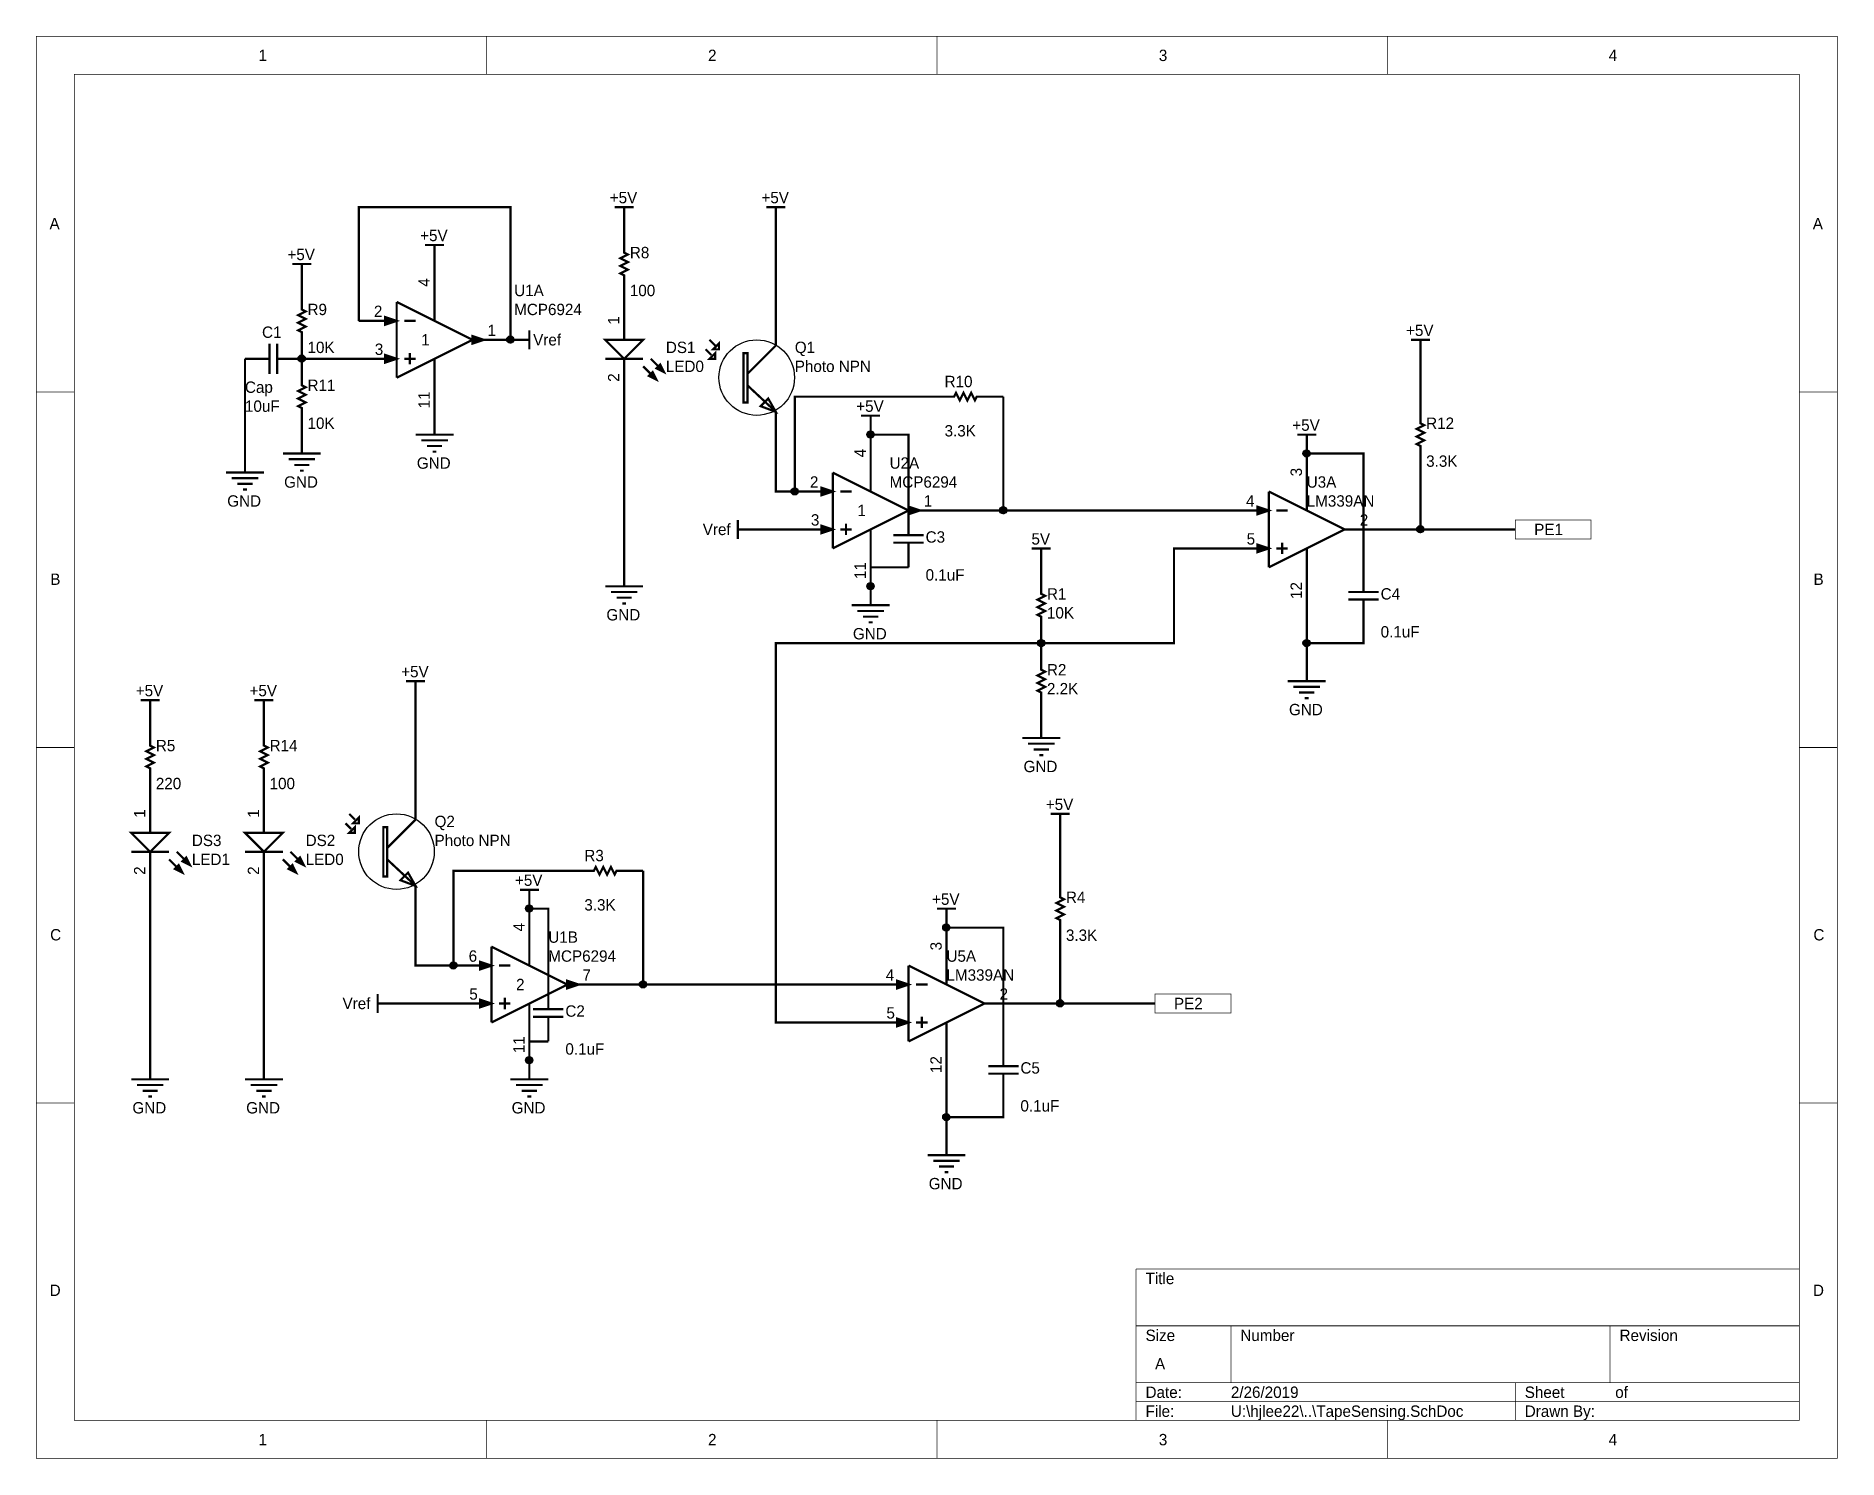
# Model space of a CAD drawing. Header units: millimetres. Extents: x 0 to 9.5, y 0 to 7.5.
import ezdxf

# ---------------------------------------------------------------- set-up
doc = ezdxf.new("R2010")
doc.units = ezdxf.units.MM
doc.header["$MEASUREMENT"] = 0
doc.layers.add('Sheet', color=255, linetype='Continuous')

msp = doc.modelspace()

# ---------------------------------------------------------------- linework, layer by layer
at = {"layer": 'Sheet'}
for points, const_width in [([(0, 7.5), (9.4983, 7.5), (9.4983, 0.0017), (0, 0.0017), (0, 7.5)], 0.0039), ([(2.375, 7.3), (2.375, 7.5)], 0.0039), ([(4.75, 7.3), (4.75, 7.5)], 0.0039), ([(7.125, 7.3), (7.125, 7.5)], 0.0039), ([(0.2, 7.3), (9.2983, 7.3), (9.2983, 0.2017), (0.2, 0.2017), (0.2, 7.3)], 0.0039), ([(1.7, 6), (1.7, 6.6), (2.5, 6.6), (2.5, 5.9)], 0.0118), ([(3.05, 6.6), (3.15, 6.6)], 0.0118), ([(3.1, 6.5), (3.1, 6.6)], 0.0118), ([(3.85, 6.6), (3.95, 6.6)], 0.0118), ([(3.9, 6.5), (3.9, 6.6)], 0.0118), ([(3.1, 6.4), (3.1, 6.5)], 0.0118), ([(3.9, 6.5), (3.9, 6.1)], 0.0118), ([(2.05, 6.4), (2.15, 6.4)], 0.0118), ([(2.1, 6.3), (2.1, 6.4)], 0.0118), ([(3.1, 6.4), (3.1, 6.36), (3.12, 6.35), (3.08, 6.33), (3.12, 6.31), (3.08, 6.29), (3.12, 6.27), (3.08, 6.25), (3.1, 6.24), (3.1, 6.2)], 0.0118), ([(1.35, 6.3), (1.45, 6.3)], 0.0118), ([(1.4, 6.2), (1.4, 6.3)], 0.0118), ([(2.1, 6.1), (2.1, 6.3)], 0.0118), ([(1.4, 6.1), (1.4, 6.2)], 0.0118), ([(3.1, 6.2), (3.1, 6.1)], 0.0118), ([(1.4, 6.1), (1.4, 6.06), (1.42, 6.05), (1.38, 6.03), (1.42, 6.01), (1.38, 5.99), (1.42, 5.97), (1.38, 5.95), (1.4, 5.94), (1.4, 5.9)], 0.0118), ([(1.9, 6.1), (2.3, 5.9)], 0.0118), ([(1.9, 6.1), (1.9, 5.7)], 0.0118), ([(2.1, 6.1), (2.1, 6)], 0.0118), ([(3.1, 5.9), (3.1, 6.1)], 0.0118), ([(3.9, 5.9), (3.9, 6.1)], 0.0118), ([(1.9, 6), (1.7, 6)], 0.0118), ([(1.94, 6), (2, 6)], 0.0118), ([(1.4, 5.9), (1.4, 5.8)], 0.0118), ([(1.9, 5.7), (2.3, 5.9)], 0.0118), ([(2.3, 5.9), (2.5, 5.9)], 0.0118), ([(2.5, 5.9), (2.6, 5.9)], 0.0118), ([(2.6, 5.95), (2.6, 5.85)], 0.0118), ([(3.55, 5.9), (3.58, 5.87)], 0.0118), ([(3.9, 5.9), (3.9, 5.87), (3.75, 5.72)], 0.0118), ([(7.25, 5.9), (7.35, 5.9)], 0.0118), ([(7.3, 5.8), (7.3, 5.9)], 0.0118), ([(1.2, 5.8), (1.1, 5.8)], 0.0118), ([(1.1, 5.8), (1.1, 5.3)], 0.0118), ([(1.2, 5.8), (1.23, 5.8)], 0.0118), ([(1.23, 5.72), (1.23, 5.88)], 0.0118), ([(1.27, 5.88), (1.27, 5.72)], 0.0118), ([(1.3, 5.8), (1.27, 5.8)], 0.0118), ([(1.3, 5.8), (1.4, 5.8)], 0.0118), ([(1.4, 5.7), (1.4, 5.8)], 0.0118), ([(1.7, 5.8), (1.4, 5.8)], 0.0118), ([(1.9, 5.8), (1.7, 5.8)], 0.0118), ([(1.94, 5.8), (2, 5.8)], 0.0118), ([(1.97, 5.83), (1.97, 5.77)], 0.0118), ([(2.1, 5.8), (2.1, 5.7)], 0.0118), ([(3.2, 5.8), (3, 5.8)], 0.0118), ([(3.1, 5.8), (3.1, 5.6)], 0.0118), ([(3.24, 5.8), (3.31, 5.73)], 0.0118), ([(3.53, 5.85), (3.56, 5.82)], 0.0118), ([(7.3, 5.8), (7.3, 5.6)], 0.0118), ([(1.4, 5.7), (1.4, 5.66), (1.42, 5.65), (1.38, 5.63), (1.42, 5.61), (1.38, 5.59), (1.42, 5.57), (1.38, 5.55), (1.4, 5.54), (1.4, 5.5)], 0.0118), ([(2.1, 5.7), (2.1, 5.5)], 0.0118), ([(3.2, 5.76), (3.27, 5.69)], 0.0118), ([(0.2, 5.625), (0, 5.625)], 0.0039), ([(3.9, 5.49), (3.9, 5.52), (3.75, 5.66)], 0.0118), ([(5, 5.6), (4.96, 5.6), (4.95, 5.58), (4.93, 5.62), (4.91, 5.58), (4.89, 5.62), (4.87, 5.58), (4.85, 5.62), (4.84, 5.6), (4.8, 5.6)], 0.0118), ([(9.3, 5.625), (9.5, 5.625)], 0.0039), ([(3.1, 5.6), (3.1, 4.7)], 0.0118), ([(3.9, 5.3), (3.9, 5.1), (4, 5.1), (4, 5.6), (4.7, 5.6)], 0.0118), ([(4.8, 5.6), (4.7, 5.6)], 0.0118), ([(5, 5.6), (5.1, 5.6)], 0.0118), ([(5.1, 5.6), (5.1, 5)], 0.0118), ([(7.3, 5.5), (7.3, 5.6)], 0.0118), ([(1.4, 5.5), (1.4, 5.4)], 0.0118), ([(2.1, 5.5), (2.1, 5.4)], 0.0118), ([(3.9, 5.5), (3.9, 5.3)], 0.0118), ([(4.35, 5.5), (4.45, 5.5)], 0.0118), ([(4.4, 5.4), (4.4, 5.5)], 0.0118), ([(7.3, 5.5), (7.3, 5.46), (7.32, 5.45), (7.28, 5.43), (7.32, 5.41), (7.28, 5.39), (7.32, 5.37), (7.28, 5.35), (7.3, 5.34), (7.3, 5.3)], 0.0118), ([(1.4, 5.4), (1.4, 5.3)], 0.0118), ([(2, 5.4), (2.2, 5.4)], 0.0118), ([(2.03, 5.37), (2.17, 5.37)], 0.0118), ([(2.06, 5.34), (2.14, 5.34)], 0.0118), ([(4.4, 5.2), (4.4, 5.4)], 0.0118), ([(4.4, 5.4), (4.6, 5.4), (4.6, 5)], 0.0118), ([(6.65, 5.4), (6.75, 5.4)], 0.0118), ([(6.7, 5.3), (6.7, 5.4)], 0.0118), ([(1.1, 5.3), (1.1, 5.2)], 0.0118), ([(1.3, 5.3), (1.5, 5.3)], 0.0118), ([(1.33, 5.27), (1.47, 5.27)], 0.0118), ([(1.36, 5.24), (1.44, 5.24)], 0.0118), ([(2.09, 5.31), (2.11, 5.31)], 0.0118), ([(6.7, 5.1), (6.7, 5.3)], 0.0118), ([(6.7, 5.3), (7, 5.3), (7, 4.7)], 0.0118), ([(7.3, 5.3), (7.3, 5.2)], 0.0118), ([(1, 5.2), (1.2, 5.2)], 0.0118), ([(1.03, 5.17), (1.17, 5.17)], 0.0118), ([(1.06, 5.14), (1.14, 5.14)], 0.0118), ([(1.39, 5.21), (1.41, 5.21)], 0.0118), ([(4.2, 5.2), (4.6, 5)], 0.0118), ([(4.2, 5.2), (4.2, 4.8)], 0.0118), ([(4.4, 5.2), (4.4, 5.1)], 0.0118), ([(7.3, 5.2), (7.3, 4.9), (7.1, 4.9)], 0.0118), ([(1.09, 5.11), (1.11, 5.11)], 0.0118), ([(4.2, 5.1), (4, 5.1)], 0.0118), ([(4.24, 5.1), (4.3, 5.1)], 0.0118), ([(6.5, 5.1), (6.9, 4.9)], 0.0118), ([(6.5, 4.7), (6.5, 5.1)], 0.0118), ([(6.7, 5), (6.7, 5.1)], 0.0118), ([(3.7, 4.95), (3.7, 4.85)], 0.0118), ([(4.2, 4.8), (4.6, 5)], 0.0118), ([(4.6, 5), (4.8, 5)], 0.0118), ([(4.6, 4.9), (4.6, 5)], 0.0118), ([(4.8, 5), (5.1, 5), (6.3, 5)], 0.0118), ([(6.5, 5), (6.3, 5)], 0.0118), ([(6.54, 5), (6.6, 5)], 0.0118), ([(3.8, 4.9), (3.7, 4.9)], 0.0118), ([(3.8, 4.9), (4, 4.9)], 0.0118), ([(4.2, 4.9), (4, 4.9)], 0.0118), ([(4.24, 4.9), (4.3, 4.9)], 0.0118), ([(4.27, 4.93), (4.27, 4.87)], 0.0118), ([(4.4, 4.9), (4.4, 4.8)], 0.0118), ([(4.52, 4.87), (4.68, 4.87)], 0.0118), ([(4.6, 4.9), (4.6, 4.87)], 0.0118), ([(6.5, 4.7), (6.9, 4.9)], 0.0118), ([(6.9, 4.9), (7.1, 4.9)], 0.0118), ([(7.3, 4.9), (7.8, 4.9)], 0.0118), ([(6.3, 4.8), (6, 4.8), (6, 4.3), (5.3, 4.3), (3.9, 4.3), (3.9, 2.3), (4.4, 2.3)], 0.0118), ([(4.4, 4.8), (4.4, 4.6)], 0.0118), ([(4.68, 4.83), (4.52, 4.83)], 0.0118), ([(4.6, 4.8), (4.6, 4.83)], 0.0118), ([(4.6, 4.8), (4.6, 4.7)], 0.0118), ([(5.25, 4.8), (5.35, 4.8)], 0.0118), ([(5.3, 4.7), (5.3, 4.8)], 0.0118), ([(6.5, 4.8), (6.3, 4.8)], 0.0118), ([(6.54, 4.8), (6.6, 4.8)], 0.0118), ([(6.57, 4.83), (6.57, 4.77)], 0.0118), ([(6.7, 4.7), (6.7, 4.8)], 0.0118), ([(3.1, 4.7), (3.1, 4.6)], 0.0118), ([(4.6, 4.7), (4.4, 4.7), (4.4, 4.6)], 0.0118), ([(5.3, 4.6), (5.3, 4.7)], 0.0118), ([(6.7, 4.7), (6.7, 4.5)], 0.0118), ([(7, 4.6), (7, 4.7)], 0.0118), ([(3, 4.6), (3.2, 4.6)], 0.0118), ([(3.03, 4.57), (3.17, 4.57)], 0.0118), ([(4.4, 4.6), (4.4, 4.5)], 0.0118), ([(5.3, 4.4), (5.3, 4.44), (5.28, 4.45), (5.32, 4.47), (5.28, 4.49), (5.32, 4.51), (5.28, 4.53), (5.32, 4.55), (5.3, 4.56), (5.3, 4.6)], 0.0118), ([(6.92, 4.57), (7.08, 4.57)], 0.0118), ([(7, 4.6), (7, 4.57)], 0.0118), ([(3.06, 4.54), (3.14, 4.54)], 0.0118), ([(3.09, 4.51), (3.11, 4.51)], 0.0118), ([(4.3, 4.5), (4.5, 4.5)], 0.0118), ([(4.33, 4.47), (4.47, 4.47)], 0.0118), ([(6.7, 4.2), (6.7, 4.3), (6.7, 4.5)], 0.0118), ([(7.08, 4.53), (6.92, 4.53)], 0.0118), ([(7, 4.5), (7, 4.53)], 0.0118), ([(7, 4.5), (7, 4.4)], 0.0118), ([(4.36, 4.44), (4.44, 4.44)], 0.0118), ([(4.39, 4.41), (4.41, 4.41)], 0.0118), ([(5.3, 4.4), (5.3, 4.3)], 0.0118), ([(7, 4.4), (7, 4.3), (6.7, 4.3)], 0.0118), ([(5.3, 4.2), (5.3, 4.3)], 0.0118), ([(5.3, 4), (5.3, 4.04), (5.28, 4.05), (5.32, 4.07), (5.28, 4.09), (5.32, 4.11), (5.28, 4.13), (5.32, 4.15), (5.3, 4.16), (5.3, 4.2)], 0.0118), ([(6.7, 4.2), (6.7, 4.1)], 0.0118), ([(1.95, 4.1), (2.05, 4.1)], 0.0118), ([(2, 4), (2, 4.1)], 0.0118), ([(6.6, 4.1), (6.8, 4.1)], 0.0118), ([(0.55, 4), (0.65, 4)], 0.0118), ([(0.6, 3.9), (0.6, 4)], 0.0118), ([(1.15, 4), (1.25, 4)], 0.0118), ([(1.2, 3.9), (1.2, 4)], 0.0118), ([(2, 4), (2, 3.6)], 0.0118), ([(5.3, 4), (5.3, 3.9)], 0.0118), ([(6.63, 4.07), (6.77, 4.07)], 0.0118), ([(6.66, 4.04), (6.74, 4.04)], 0.0118), ([(6.69, 4.01), (6.71, 4.01)], 0.0118), ([(0.6, 3.8), (0.6, 3.9)], 0.0118), ([(1.2, 3.8), (1.2, 3.9)], 0.0118), ([(5.3, 3.9), (5.3, 3.8)], 0.0118), ([(0.6, 3.8), (0.6, 3.76), (0.62, 3.75), (0.58, 3.73), (0.62, 3.71), (0.58, 3.69), (0.62, 3.67), (0.58, 3.65), (0.6, 3.64), (0.6, 3.6)], 0.0118), ([(1.2, 3.8), (1.2, 3.76), (1.22, 3.75), (1.18, 3.73), (1.22, 3.71), (1.18, 3.69), (1.22, 3.67), (1.18, 3.65), (1.2, 3.64), (1.2, 3.6)], 0.0118), ([(5.2, 3.8), (5.4, 3.8)], 0.0118), ([(0.2, 3.75), (0, 3.75)], 0.0039), ([(5.23, 3.77), (5.37, 3.77)], 0.0118), ([(5.26, 3.74), (5.34, 3.74)], 0.0118), ([(5.29, 3.71), (5.31, 3.71)], 0.0118), ([(9.3, 3.75), (9.5, 3.75)], 0.0039), ([(0.6, 3.6), (0.6, 3.5)], 0.0118), ([(1.2, 3.6), (1.2, 3.5)], 0.0118), ([(2, 3.4), (2, 3.6)], 0.0118), ([(0.6, 3.3), (0.6, 3.5)], 0.0118), ([(1.2, 3.3), (1.2, 3.5)], 0.0118), ([(1.63, 3.35), (1.66, 3.32)], 0.0118), ([(1.65, 3.4), (1.68, 3.37)], 0.0118), ([(2, 3.4), (2, 3.37), (1.85, 3.22)], 0.0118), ([(5.35, 3.4), (5.45, 3.4)], 0.0118), ([(5.4, 3.3), (5.4, 3.4)], 0.0118), ([(5.4, 3.3), (5.4, 3.1)], 0.0118), ([(0.7, 3.2), (0.5, 3.2)], 0.0118), ([(0.6, 3.2), (0.6, 3)], 0.0118), ([(0.7, 3.16), (0.77, 3.09)], 0.0118), ([(0.74, 3.2), (0.81, 3.13)], 0.0118), ([(1.3, 3.2), (1.1, 3.2)], 0.0118), ([(1.2, 3.2), (1.2, 3)], 0.0118), ([(1.3, 3.16), (1.37, 3.09)], 0.0118), ([(1.34, 3.2), (1.41, 3.13)], 0.0118), ([(2, 2.99), (2, 3.02), (1.85, 3.16)], 0.0118), ([(2, 2.8), (2, 2.6), (2.2, 2.6), (2.2, 3.1), (2.8, 3.1)], 0.0118), ([(2.9, 3.1), (2.8, 3.1)], 0.0118), ([(3.1, 3.1), (3.06, 3.1), (3.05, 3.08), (3.03, 3.12), (3.01, 3.08), (2.99, 3.12), (2.97, 3.08), (2.95, 3.12), (2.94, 3.1), (2.9, 3.1)], 0.0118), ([(3.1, 3.1), (3.2, 3.1)], 0.0118), ([(3.2, 3.1), (3.2, 2.5)], 0.0118), ([(5.4, 3), (5.4, 3.1)], 0.0118), ([(0.6, 3), (0.6, 2.1)], 0.0118), ([(1.2, 3), (1.2, 2.1)], 0.0118), ([(2, 3), (2, 2.8)], 0.0118), ([(2.55, 3), (2.65, 3)], 0.0118), ([(2.6, 2.9), (2.6, 3)], 0.0118), ([(5.4, 3), (5.4, 2.96), (5.42, 2.95), (5.38, 2.93), (5.42, 2.91), (5.38, 2.89), (5.42, 2.87), (5.38, 2.85), (5.4, 2.84), (5.4, 2.8)], 0.0118), ([(2.6, 2.7), (2.6, 2.9)], 0.0118), ([(2.6, 2.9), (2.7, 2.9), (2.7, 2.5)], 0.0118), ([(4.75, 2.9), (4.85, 2.9)], 0.0118), ([(4.8, 2.8), (4.8, 2.9)], 0.0118), ([(4.8, 2.6), (4.8, 2.8)], 0.0118), ([(4.8, 2.8), (5.1, 2.8), (5.1, 2.2)], 0.0118), ([(5.4, 2.8), (5.4, 2.7)], 0.0118), ([(2.4, 2.7), (2.8, 2.5)], 0.0118), ([(2.4, 2.7), (2.4, 2.3)], 0.0118), ([(2.6, 2.7), (2.6, 2.6)], 0.0118), ([(5.4, 2.7), (5.4, 2.4), (5.2, 2.4)], 0.0118), ([(2.4, 2.6), (2.2, 2.6)], 0.0118), ([(2.44, 2.6), (2.5, 2.6)], 0.0118), ([(4.6, 2.6), (5, 2.4)], 0.0118), ([(4.6, 2.2), (4.6, 2.6)], 0.0118), ([(4.8, 2.5), (4.8, 2.6)], 0.0118), ([(2.4, 2.3), (2.8, 2.5)], 0.0118), ([(2.7, 2.4), (2.7, 2.5)], 0.0118), ([(2.8, 2.5), (3, 2.5)], 0.0118), ([(3, 2.5), (3.2, 2.5), (4.4, 2.5)], 0.0118), ([(4.6, 2.5), (4.4, 2.5)], 0.0118), ([(4.64, 2.5), (4.7, 2.5)], 0.0118), ([(1.8, 2.45), (1.8, 2.35)], 0.0118), ([(1.9, 2.4), (1.8, 2.4)], 0.0118), ([(1.9, 2.4), (2.2, 2.4)], 0.0118), ([(2.4, 2.4), (2.2, 2.4)], 0.0118), ([(2.44, 2.4), (2.5, 2.4)], 0.0118), ([(2.47, 2.43), (2.47, 2.37)], 0.0118), ([(2.6, 2.4), (2.6, 2.3)], 0.0118), ([(2.7, 2.4), (2.7, 2.37)], 0.0118), ([(4.6, 2.2), (5, 2.4)], 0.0118), ([(5, 2.4), (5.2, 2.4)], 0.0118), ([(5.4, 2.4), (5.9, 2.4)], 0.0118), ([(2.6, 2.3), (2.6, 2.1)], 0.0118), ([(2.62, 2.37), (2.78, 2.37)], 0.0118), ([(2.78, 2.33), (2.62, 2.33)], 0.0118), ([(2.7, 2.3), (2.7, 2.33)], 0.0118), ([(2.7, 2.3), (2.7, 2.2)], 0.0118), ([(4.6, 2.3), (4.4, 2.3)], 0.0118), ([(4.64, 2.3), (4.7, 2.3)], 0.0118), ([(4.67, 2.33), (4.67, 2.27)], 0.0118), ([(4.8, 2.2), (4.8, 2.3)], 0.0118), ([(2.7, 2.2), (2.6, 2.2), (2.6, 2.1)], 0.0118), ([(4.8, 2.2), (4.8, 2)], 0.0118), ([(5.1, 2.1), (5.1, 2.2)], 0.0118), ([(0.6, 2.1), (0.6, 2)], 0.0118), ([(1.2, 2.1), (1.2, 2)], 0.0118), ([(2.6, 2.1), (2.6, 2)], 0.0118), ([(5.1, 2.1), (5.1, 2.07)], 0.0118), ([(0.5, 2), (0.7, 2)], 0.0118), ([(1.1, 2), (1.3, 2)], 0.0118), ([(2.5, 2), (2.7, 2)], 0.0118), ([(4.8, 1.7), (4.8, 1.8), (4.8, 2)], 0.0118), ([(5.02, 2.07), (5.18, 2.07)], 0.0118), ([(5.18, 2.03), (5.02, 2.03)], 0.0118), ([(5.1, 2), (5.1, 2.03)], 0.0118), ([(5.1, 2), (5.1, 1.9)], 0.0118), ([(0.53, 1.97), (0.67, 1.97)], 0.0118), ([(0.56, 1.94), (0.64, 1.94)], 0.0118), ([(0.59, 1.91), (0.61, 1.91)], 0.0118), ([(1.13, 1.97), (1.27, 1.97)], 0.0118), ([(1.16, 1.94), (1.24, 1.94)], 0.0118), ([(1.19, 1.91), (1.21, 1.91)], 0.0118), ([(2.53, 1.97), (2.67, 1.97)], 0.0118), ([(2.56, 1.94), (2.64, 1.94)], 0.0118), ([(2.59, 1.91), (2.61, 1.91)], 0.0118), ([(5.1, 1.9), (5.1, 1.8), (4.8, 1.8)], 0.0118), ([(0.2, 1.875), (0, 1.875)], 0.0039), ([(9.3, 1.875), (9.5, 1.875)], 0.0039), ([(4.8, 1.7), (4.8, 1.6)], 0.0118), ([(4.7, 1.6), (4.9, 1.6)], 0.0118), ([(4.73, 1.57), (4.87, 1.57)], 0.0118), ([(4.76, 1.54), (4.84, 1.54)], 0.0118), ([(4.79, 1.51), (4.81, 1.51)], 0.0118), ([(5.8, 1), (9.3, 1)], 0.0039), ([(5.8, 0.2), (5.8, 1)], 0.0039), ([(5.8, 0.7), (9.3, 0.7)], 0.0039), ([(6.3, 0.4), (6.3, 0.7)], 0.0039), ([(8.3, 0.4), (8.3, 0.7)], 0.0039), ([(5.8, 0.4), (9.3, 0.4)], 0.0039), ([(7.8, 0.2), (7.8, 0.4)], 0.0039), ([(5.8, 0.3), (9.3, 0.3)], 0.0039), ([(2.375, 0.2), (2.375, 0)], 0.0039), ([(4.75, 0.2), (4.75, 0)], 0.0039), ([(7.125, 0.2), (7.125, 0)], 0.0039)]:
    msp.add_lwpolyline(points, dxfattribs=dict(at, const_width=const_width))
for points, const_width in [([(1.9, 6), (1.84, 5.98), (1.84, 6.02), (1.9, 6)], 0.0118), ([(1.84, 6.02), (1.9, 6), (1.84, 5.98), (1.84, 6.02)], 0.0039), ([(2.36, 5.9), (2.3, 5.88), (2.3, 5.92), (2.36, 5.9)], 0.0118), ([(2.36, 5.9), (2.3, 5.92), (2.3, 5.88), (2.36, 5.9)], 0.0039), ([(3.1, 5.8), (3, 5.9), (3.2, 5.9), (3.1, 5.8)], 0.0118), ([(3, 5.9), (3.1, 5.8), (3.2, 5.9), (3, 5.9)], 0.0118), ([(3.6, 5.85), (3.57, 5.85), (3.6, 5.88), (3.6, 5.85)], 0.0118), ([(3.6, 5.88), (3.57, 5.85), (3.6, 5.85), (3.6, 5.88)], 0.0118), ([(1.9, 5.8), (1.84, 5.78), (1.84, 5.82), (1.9, 5.8)], 0.0118), ([(1.84, 5.82), (1.9, 5.8), (1.84, 5.78), (1.84, 5.82)], 0.0039), ([(3.58, 5.8), (3.55, 5.8), (3.58, 5.83), (3.58, 5.8)], 0.0118), ([(3.58, 5.83), (3.55, 5.8), (3.58, 5.8), (3.58, 5.83)], 0.0118), ([(3.75, 5.57), (3.73, 5.57), (3.73, 5.83), (3.75, 5.83), (3.75, 5.57)], 0.0118), ([(3.73, 5.83), (3.75, 5.83), (3.75, 5.57), (3.73, 5.57), (3.73, 5.83)], 0.0118), ([(3.27, 5.69), (3.23, 5.71), (3.25, 5.73), (3.27, 5.69)], 0.0118), ([(3.27, 5.69), (3.25, 5.73), (3.23, 5.71), (3.27, 5.69)], 0.0118), ([(3.31, 5.73), (3.27, 5.75), (3.29, 5.77), (3.31, 5.73)], 0.0118), ([(3.31, 5.73), (3.29, 5.77), (3.27, 5.75), (3.31, 5.73)], 0.0118), ([(3.9, 5.52), (3.82, 5.55), (3.86, 5.59), (3.9, 5.52)], 0.0118), ([(3.86, 5.59), (3.82, 5.55), (3.9, 5.52), (3.86, 5.59)], 0.0118), ([(4.2, 5.1), (4.14, 5.08), (4.14, 5.12), (4.2, 5.1)], 0.0118), ([(4.14, 5.12), (4.2, 5.1), (4.14, 5.08), (4.14, 5.12)], 0.0039), ([(4.66, 5), (4.6, 4.98), (4.6, 5.02), (4.66, 5)], 0.0118), ([(4.66, 5), (4.6, 5.02), (4.6, 4.98), (4.66, 5)], 0.0039), ([(6.5, 5), (6.44, 4.98), (6.44, 5.02), (6.5, 5)], 0.0118), ([(6.44, 5.02), (6.5, 5), (6.44, 4.98), (6.44, 5.02)], 0.0039), ([(7.8, 4.85), (7.8, 4.95), (8.2, 4.95), (8.2, 4.85), (7.8, 4.85)], 0.0039), ([(4.2, 4.9), (4.14, 4.88), (4.14, 4.92), (4.2, 4.9)], 0.0118), ([(4.14, 4.92), (4.2, 4.9), (4.14, 4.88), (4.14, 4.92)], 0.0039), ([(6.5, 4.8), (6.44, 4.78), (6.44, 4.82), (6.5, 4.8)], 0.0118), ([(6.44, 4.82), (6.5, 4.8), (6.44, 4.78), (6.44, 4.82)], 0.0039), ([(1.68, 3.3), (1.65, 3.3), (1.68, 3.33), (1.68, 3.3)], 0.0118), ([(1.68, 3.33), (1.65, 3.3), (1.68, 3.3), (1.68, 3.33)], 0.0118), ([(1.7, 3.35), (1.67, 3.35), (1.7, 3.38), (1.7, 3.35)], 0.0118), ([(1.7, 3.38), (1.67, 3.35), (1.7, 3.35), (1.7, 3.38)], 0.0118), ([(1.85, 3.07), (1.83, 3.07), (1.83, 3.33), (1.85, 3.33), (1.85, 3.07)], 0.0118), ([(1.83, 3.33), (1.85, 3.33), (1.85, 3.07), (1.83, 3.07), (1.83, 3.33)], 0.0118), ([(0.6, 3.2), (0.5, 3.3), (0.7, 3.3), (0.6, 3.2)], 0.0118), ([(0.5, 3.3), (0.6, 3.2), (0.7, 3.3), (0.5, 3.3)], 0.0118), ([(1.2, 3.2), (1.1, 3.3), (1.3, 3.3), (1.2, 3.2)], 0.0118), ([(1.1, 3.3), (1.2, 3.2), (1.3, 3.3), (1.1, 3.3)], 0.0118), ([(0.77, 3.09), (0.73, 3.11), (0.75, 3.13), (0.77, 3.09)], 0.0118), ([(0.77, 3.09), (0.75, 3.13), (0.73, 3.11), (0.77, 3.09)], 0.0118), ([(0.81, 3.13), (0.77, 3.15), (0.79, 3.17), (0.81, 3.13)], 0.0118), ([(0.81, 3.13), (0.79, 3.17), (0.77, 3.15), (0.81, 3.13)], 0.0118), ([(1.37, 3.09), (1.33, 3.11), (1.35, 3.13), (1.37, 3.09)], 0.0118), ([(1.37, 3.09), (1.35, 3.13), (1.33, 3.11), (1.37, 3.09)], 0.0118), ([(1.41, 3.13), (1.37, 3.15), (1.39, 3.17), (1.41, 3.13)], 0.0118), ([(1.41, 3.13), (1.39, 3.17), (1.37, 3.15), (1.41, 3.13)], 0.0118), ([(2, 3.02), (1.92, 3.05), (1.96, 3.09), (2, 3.02)], 0.0118), ([(1.96, 3.09), (1.92, 3.05), (2, 3.02), (1.96, 3.09)], 0.0118), ([(2.4, 2.6), (2.34, 2.58), (2.34, 2.62), (2.4, 2.6)], 0.0118), ([(2.34, 2.62), (2.4, 2.6), (2.34, 2.58), (2.34, 2.62)], 0.0039), ([(2.86, 2.5), (2.8, 2.48), (2.8, 2.52), (2.86, 2.5)], 0.0118), ([(2.86, 2.5), (2.8, 2.52), (2.8, 2.48), (2.86, 2.5)], 0.0039), ([(4.6, 2.5), (4.54, 2.48), (4.54, 2.52), (4.6, 2.5)], 0.0118), ([(4.54, 2.52), (4.6, 2.5), (4.54, 2.48), (4.54, 2.52)], 0.0039), ([(2.4, 2.4), (2.34, 2.38), (2.34, 2.42), (2.4, 2.4)], 0.0118), ([(2.34, 2.42), (2.4, 2.4), (2.34, 2.38), (2.34, 2.42)], 0.0039), ([(5.9, 2.35), (5.9, 2.45), (6.3, 2.45), (6.3, 2.35), (5.9, 2.35)], 0.0039), ([(4.6, 2.3), (4.54, 2.28), (4.54, 2.32), (4.6, 2.3)], 0.0118), ([(4.54, 2.32), (4.6, 2.3), (4.54, 2.28), (4.54, 2.32)], 0.0039)]:
    msp.add_lwpolyline(points, close=True, dxfattribs=dict(at, const_width=const_width))
at = {"layer": 'Sheet', "const_width": 0.02}
for points in [[(2.49, 5.9, 1), (2.51, 5.9, 1)], [(1.39, 5.8, 1), (1.41, 5.8, 1)], [(4.39, 5.4, 1), (4.41, 5.4, 1)], [(6.69, 5.3, 1), (6.71, 5.3, 1)], [(3.99, 5.1, 1), (4.01, 5.1, 1)], [(5.09, 5, 1), (5.11, 5, 1)], [(7.29, 4.9, 1), (7.31, 4.9, 1)], [(4.39, 4.6, 1), (4.41, 4.6, 1)], [(5.29, 4.3, 1), (5.31, 4.3, 1)], [(6.69, 4.3, 1), (6.71, 4.3, 1)], [(2.59, 2.9, 1), (2.61, 2.9, 1)], [(4.79, 2.8, 1), (4.81, 2.8, 1)], [(2.19, 2.6, 1), (2.21, 2.6, 1)], [(3.19, 2.5, 1), (3.21, 2.5, 1)], [(5.39, 2.4, 1), (5.41, 2.4, 1)], [(2.59, 2.1, 1), (2.61, 2.1, 1)], [(4.79, 1.8, 1), (4.81, 1.8, 1)]]:
    msp.add_lwpolyline(points, format="xyb", close=True, dxfattribs=at)
at = {"layer": 'Sheet'}
for centre, major_axis, ratio in [((2.4992, 5.9009), (0.0192, 0), 0.997479), ((2.4992, 5.9009), (0.0192, 0), 0.997479), ((2.4992, 5.9009), (0.0192, 0), 0.997479), ((2.4992, 5.9009), (0.0192, 0), 0.997479), ((2.4992, 5.9009), (0.0192, 0), 0.997479), ((2.4992, 5.9009), (0.0192, 0), 0.997479), ((2.4992, 5.9009), (0.0192, 0), 0.997479), ((3.7991, 5.7008), (0.1992, 0), 0.999938), ((1.3991, 5.8008), (0, 0.0192), 0.997083), ((1.3991, 5.8008), (0, 0.0192), 0.997083), ((1.3991, 5.8008), (0, 0.0192), 0.997083), ((1.3991, 5.8008), (0, 0.0192), 0.997083), ((1.3991, 5.8008), (0, 0.0192), 0.997083), ((1.3991, 5.8008), (0, 0.0192), 0.997083), ((1.3991, 5.8008), (0, 0.0192), 0.997083), ((1.3991, 5.8008), (0, 0.0192), 0.997083), ((1.3991, 5.8008), (0, 0.0192), 0.997083), ((1.3991, 5.8008), (0, 0.0192), 0.997083), ((1.3991, 5.8008), (0, 0.0192), 0.997083), ((4.3992, 5.4009), (0, 0.0192), 0.997083), ((4.3992, 5.4009), (0, 0.0192), 0.997083), ((4.3992, 5.4009), (0, 0.0192), 0.997083), ((4.3992, 5.4009), (0, 0.0192), 0.997083), ((4.3992, 5.4009), (0, 0.0192), 0.997083), ((4.3992, 5.4009), (0, 0.0192), 0.997083), ((4.3992, 5.4009), (0, 0.0192), 0.997083), ((6.6992, 5.3008), (0, 0.0191), 0.999796), ((6.6992, 5.3008), (0, 0.0191), 0.999796), ((6.6992, 5.3008), (0, 0.0191), 0.999796), ((6.6992, 5.3008), (0, 0.0191), 0.999796), ((6.6992, 5.3008), (0, 0.0191), 0.999796), ((6.6992, 5.3008), (0, 0.0191), 0.999796), ((6.6992, 5.3008), (0, 0.0191), 0.999796), ((3.9992, 5.1008), (0, 0.0192), 0.997094), ((3.9992, 5.1008), (0, 0.0192), 0.997094), ((3.9992, 5.1008), (0, 0.0192), 0.997094), ((3.9992, 5.1008), (0, 0.0192), 0.997094), ((3.9992, 5.1008), (0, 0.0192), 0.997094), ((5.0991, 5.0008), (0, 0.0191), 0.999802), ((5.0991, 5.0008), (0, 0.0191), 0.999802), ((5.0991, 5.0008), (0, 0.0191), 0.999802), ((5.0991, 5.0008), (0, 0.0191), 0.999802), ((7.2992, 4.9008), (0, 0.0191), 0.999802), ((7.2992, 4.9008), (0, 0.0191), 0.999802), ((7.2992, 4.9008), (0, 0.0191), 0.999802), ((7.2992, 4.9008), (0, 0.0191), 0.999802), ((4.3992, 4.6008), (0, 0.0191), 0.999802), ((4.3992, 4.6008), (0, 0.0191), 0.999802), ((4.3992, 4.6008), (0, 0.0191), 0.999802), ((4.3992, 4.6008), (0, 0.0191), 0.999802), ((4.3992, 4.6008), (0, 0.0191), 0.999802), ((4.3992, 4.6008), (0, 0.0191), 0.999802), ((4.3992, 4.6008), (0, 0.0191), 0.999802), ((5.2991, 4.3008), (0, 0.0191), 0.999796), ((5.2991, 4.3008), (0, 0.0191), 0.999796), ((5.2991, 4.3008), (0, 0.0191), 0.999796), ((5.2991, 4.3008), (0, 0.0191), 0.999796), ((5.2991, 4.3008), (0, 0.0191), 0.999796), ((5.2991, 4.3008), (0, 0.0191), 0.999796), ((5.2991, 4.3008), (0, 0.0191), 0.999796), ((5.2991, 4.3008), (0, 0.0191), 0.999796), ((6.6992, 4.3008), (0, 0.0191), 0.999796), ((6.6992, 4.3008), (0, 0.0191), 0.999796), ((6.6992, 4.3008), (0, 0.0191), 0.999796), ((6.6992, 4.3008), (0, 0.0191), 0.999796), ((1.8991, 3.2008), (0.1992, 0), 0.999938), ((2.5992, 2.9008), (0, 0.0191), 0.999802), ((2.5992, 2.9008), (0, 0.0191), 0.999802), ((2.5992, 2.9008), (0, 0.0191), 0.999802), ((2.5992, 2.9008), (0, 0.0191), 0.999802), ((2.5992, 2.9008), (0, 0.0191), 0.999802), ((2.5992, 2.9008), (0, 0.0191), 0.999802), ((2.5992, 2.9008), (0, 0.0191), 0.999802), ((4.7992, 2.8009), (0, 0.0191), 0.999802), ((4.7992, 2.8009), (0, 0.0191), 0.999802), ((4.7992, 2.8009), (0, 0.0191), 0.999802), ((4.7992, 2.8009), (0, 0.0191), 0.999802), ((4.7992, 2.8009), (0, 0.0191), 0.999802), ((4.7992, 2.8009), (0, 0.0191), 0.999802), ((4.7992, 2.8009), (0, 0.0191), 0.999802), ((2.1991, 2.6008), (0, 0.0191), 0.999802), ((2.1991, 2.6008), (0, 0.0191), 0.999802), ((2.1991, 2.6008), (0, 0.0191), 0.999802), ((2.1991, 2.6008), (0, 0.0191), 0.999802), ((2.1991, 2.6008), (0, 0.0191), 0.999802), ((3.1992, 2.5009), (0, 0.0191), 0.999802), ((3.1992, 2.5009), (0, 0.0191), 0.999802), ((3.1992, 2.5009), (0, 0.0191), 0.999802), ((3.1992, 2.5009), (0, 0.0191), 0.999802), ((5.3992, 2.4008), (0, 0.0192), 0.999792), ((5.3992, 2.4008), (0, 0.0192), 0.999792), ((5.3992, 2.4008), (0, 0.0192), 0.999792), ((5.3992, 2.4008), (0, 0.0192), 0.999792), ((2.5992, 2.1009), (0, 0.0191), 0.999802), ((2.5992, 2.1009), (0, 0.0191), 0.999802), ((2.5992, 2.1009), (0, 0.0191), 0.999802), ((2.5992, 2.1009), (0, 0.0191), 0.999802), ((2.5992, 2.1009), (0, 0.0191), 0.999802), ((2.5992, 2.1009), (0, 0.0191), 0.999802), ((2.5992, 2.1009), (0, 0.0191), 0.999802), ((4.7992, 1.8009), (0, 0.0191), 0.999791), ((4.7992, 1.8009), (0, 0.0191), 0.999791), ((4.7992, 1.8009), (0, 0.0191), 0.999791), ((4.7992, 1.8009), (0, 0.0191), 0.999791)]:
    msp.add_ellipse(centre, major_axis=major_axis, ratio=ratio, dxfattribs=at)
for points in [[(1.838, 5.9773), (1.9062, 6), (1.838, 6.0227)], [(2.298, 5.8773), (2.3662, 5.9), (2.298, 5.9227)], [(1.838, 5.7773), (1.9062, 5.8), (1.838, 5.8227)], [(4.138, 5.0773), (4.2062, 5.1), (4.138, 5.1227)], [(4.598, 4.9773), (4.6662, 5), (4.598, 5.0227)], [(6.438, 4.9773), (6.5062, 5), (6.438, 5.0227)], [(4.138, 4.8773), (4.2062, 4.9), (4.138, 4.9227)], [(6.438, 4.7773), (6.5062, 4.8), (6.438, 4.8227)], [(2.338, 2.5773), (2.4062, 2.6), (2.338, 2.6227)], [(2.798, 2.4773), (2.8662, 2.5), (2.798, 2.5227)], [(4.5381, 2.4773), (4.6062, 2.5), (4.5381, 2.5227)], [(2.338, 2.3773), (2.4062, 2.4), (2.338, 2.4227)], [(4.5381, 2.2773), (4.6062, 2.3), (4.5381, 2.3227)]]:
    msp.add_solid(points, dxfattribs=at)

# ---------------------------------------------------------------- texts
for s, p in [('1', (1.1716, 7.3701)), ('2', (3.5425, 7.3701)), ('3', (5.92, 7.3701)), ('4', (8.2925, 7.3701)), ('+5V', (3.024, 6.6202)), ('+5V', (3.824, 6.6202)), ('A', (0.0691, 6.4825)), ('+5V', (2.024, 6.4202)), ('A', (9.3691, 6.4825)), ('+5V', (1.324, 6.3202)), ('R8', (3.13, 6.3302)), ('U1A', (2.52, 6.1302)), ('100', (3.13, 6.1302)), ('R9', (1.43, 6.0302)), ('MCP6924', (2.52, 6.0302)), ('2', (1.7799, 6.0202)), ('C1', (1.19, 5.9102)), ('1', (2.03, 5.8702)), ('1', (2.38, 5.9202)), ('Vref', (2.62, 5.8702)), ('+5V', (7.224, 5.9202)), ('10K', (1.43, 5.8302)), ('3', (1.7849, 5.8202)), ('DS1', (3.32, 5.8302)), ('Q1', (4, 5.8302)), ('LED0', (3.32, 5.7302)), ('Photo NPN', (4, 5.7302)), ('R10', (4.79, 5.6502)), ('Cap', (1.1, 5.6202)), ('R11', (1.43, 5.6302)), ('10uF', (1.1, 5.5202)), ('+5V', (4.324, 5.5202)), ('10K', (1.43, 5.4302)), ('3.3K', (4.79, 5.3902)), ('+5V', (6.624, 5.4202)), ('R12', (7.33, 5.4302)), ('GND', (2.0065, 5.22)), ('U2A', (4.5, 5.2202)), ('3.3K', (7.33, 5.2302)), ('GND', (1.3065, 5.12)), ('2', (4.0799, 5.1202)), ('MCP6294', (4.5, 5.1202)), ('U3A', (6.7, 5.1202)), ('GND', (1.0065, 5.02)), ('1', (4.68, 5.0202)), ('4', (6.3799, 5.0202)), ('LM339AN', (6.7, 5.0202)), ('3', (4.0849, 4.9202)), ('1', (4.33, 4.9702)), ('2', (6.98, 4.9202)), ('Vref', (3.5147, 4.8702)), ('C3', (4.69, 4.8302)), ('5V', (5.2483, 4.8202)), ('5', (6.3833, 4.8202)), ('PE1', (7.9, 4.87)), ('B', (0.0733, 4.6075)), ('0.1uF', (4.69, 4.6302)), ('B', (9.3733, 4.6075)), ('R1', (5.33, 4.5302)), ('C4', (7.09, 4.5302)), ('GND', (3.0065, 4.42)), ('10K', (5.33, 4.4302)), ('GND', (4.3065, 4.32)), ('0.1uF', (7.09, 4.3302)), ('R2', (5.33, 4.1302)), ('+5V', (1.924, 4.1202)), ('2.2K', (5.33, 4.0302)), ('+5V', (0.524, 4.0202)), ('+5V', (1.124, 4.0202)), ('GND', (6.6065, 3.92)), ('R5', (0.63, 3.7302)), ('R14', (1.23, 3.7302)), ('GND', (5.2065, 3.62)), ('220', (0.63, 3.5302)), ('100', (1.23, 3.5302)), ('+5V', (5.324, 3.4202)), ('Q2', (2.1, 3.3302)), ('DS3', (0.82, 3.2302)), ('DS2', (1.42, 3.2302)), ('Photo NPN', (2.1, 3.2302)), ('LED1', (0.82, 3.1302)), ('LED0', (1.42, 3.1302)), ('R3', (2.89, 3.1502)), ('+5V', (2.524, 3.0202)), ('3.3K', (2.89, 2.8902)), ('+5V', (4.724, 2.9202)), ('R4', (5.43, 2.9302)), ('C', (0.0725, 2.7325)), ('U1B', (2.7, 2.7202)), ('3.3K', (5.43, 2.7302)), ('C', (9.3725, 2.7325)), ('6', (2.2799, 2.6202)), ('MCP6294', (2.7, 2.6202)), ('U5A', (4.8, 2.6202)), ('7', (2.88, 2.5202)), ('4', (4.4799, 2.5202)), ('LM339AN', (4.8, 2.5202)), ('5', (2.2833, 2.4202)), ('2', (2.53, 2.4702)), ('2', (5.08, 2.4202)), ('Vref', (1.6147, 2.3702)), ('C2', (2.79, 2.3302)), ('5', (4.4833, 2.3202)), ('PE2', (6, 2.37)), ('0.1uF', (2.79, 2.1302)), ('C5', (5.19, 2.0302)), ('GND', (0.5065, 1.82)), ('GND', (1.1065, 1.82)), ('GND', (2.5065, 1.82)), ('0.1uF', (5.19, 1.8302)), ('GND', (4.7065, 1.42)), ('Title', (5.85, 0.92)), ('D', (0.07, 0.8575)), ('D', (9.37, 0.8575)), ('Size', (5.85, 0.62)), ('Number', (6.35, 0.62)), ('Revision', (8.35, 0.62)), ('A', (5.9, 0.47)), ('2/26/2019', (6.3, 0.32)), ('Sheet            of', (7.85, 0.32)), ('Date:', (5.85, 0.32)), ('File:', (5.85, 0.22)), ('U:\\hjlee22\\..\\TapeSensing.SchDoc', (6.3, 0.22)), ('Drawn By:', (7.85, 0.22)), ('1', (1.1716, 0.0701)), ('2', (3.5425, 0.0701)), ('3', (5.92, 0.0701)), ('4', (8.2925, 0.0701))]:
    msp.add_text(s, height=0.06, dxfattribs=at).set_placement(p)
for s, p in [('4', (2.0748, 6.18)), ('1', (3.0748, 5.98)), ('2', (3.0748, 5.6783)), ('11', (2.0748, 5.5382)), ('4', (4.3748, 5.28)), ('3', (6.6748, 5.18)), ('11', (4.3748, 4.6382)), ('12', (6.6748, 4.5332)), ('1', (0.5748, 3.38)), ('1', (1.1748, 3.38)), ('2', (0.5748, 3.0783)), ('2', (1.1748, 3.0783)), ('4', (2.5748, 2.78)), ('3', (4.7748, 2.68)), ('11', (2.5748, 2.1382)), ('12', (4.7748, 2.0332))]:
    msp.add_text(s, height=0.06, rotation=90, dxfattribs=at).set_placement(p)

doc.saveas('drawing.dxf')
